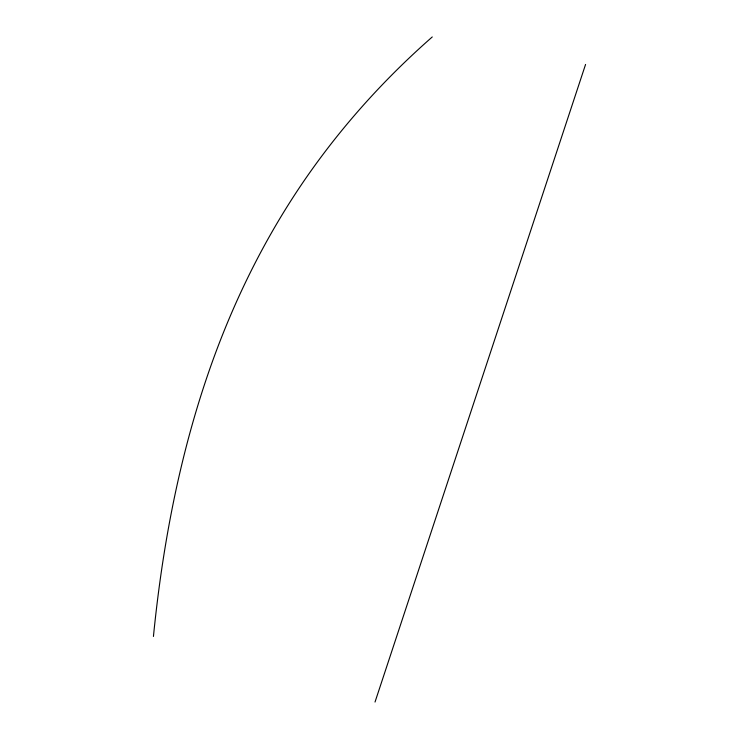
<?xml version="1.0" encoding="UTF-8"?>
<svg xmlns="http://www.w3.org/2000/svg" width="739" height="739" viewBox="0 0 739 739"><rect width="100%" height="100%" fill="white"/><g stroke="black" fill="none" stroke-linecap="round" stroke-linejoin="round"><path stroke-width="1.11" d="M153.435 636.455C162.876 541.687 181.092 447.354 213.793 357.731A4058.606 1707.081 43.1 0 1 304.182 180.63C340.587 127.57 383.901 79.369 432.26 36.95M375.015 702.05L585.565 64.441"/></g></svg>
